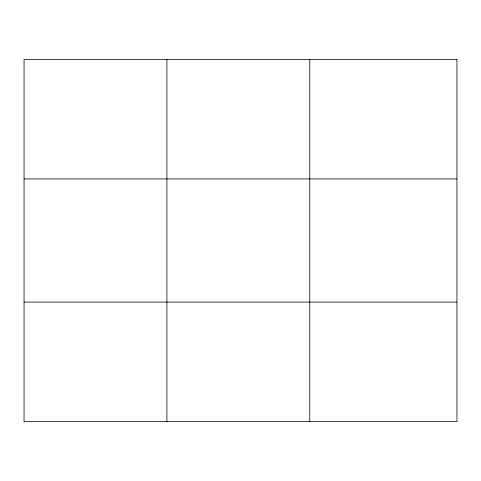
<?xml version="1.0" encoding="UTF-8"?>
<svg xmlns="http://www.w3.org/2000/svg" width="481" height="481" viewBox="0 0 481 481"><rect width="100%" height="100%" fill="white"/><g stroke="black" fill="none" stroke-linecap="round" stroke-linejoin="round"><path stroke-width="0.72" d="M166.907 421.639L166.907 59.361M309.764 421.639L309.764 59.361M24.05 178.914L456.95 178.914M24.05 302.086L456.95 302.086M456.95 59.361L456.95 421.639L24.05 421.639L24.05 59.361L456.95 59.361"/></g></svg>
